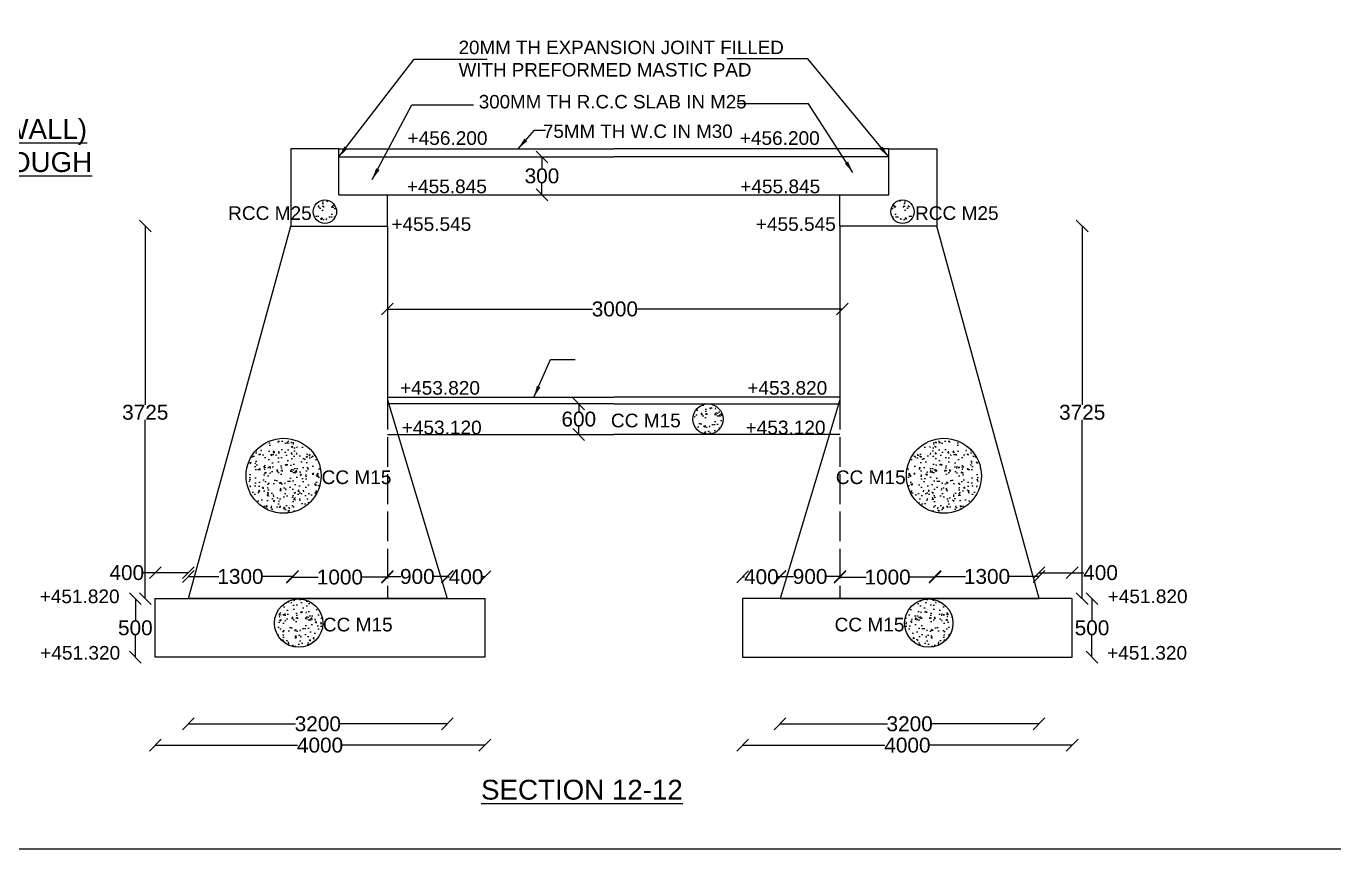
# Model space of a CAD drawing. Header units: millimetres. Extents: x 5124 to 6568637, y 2311 to 91879094.
# Drawn here: x 3777059 to 3787608, y 45933810 to 45940444 of the extents above; entities that cross this region are included whole.
import ezdxf

# ---------------------------------------------------------------- set-up
doc = ezdxf.new("R2010")
doc.units = ezdxf.units.MM
doc.header["$MEASUREMENT"] = 0
doc.linetypes.add('ACAD_ISO02W100', pattern=[15, 12, -3])
doc.layers.add('DRAWING', color=7, linetype='Continuous')
doc.layers.add('TEXT', color=7, linetype='Continuous')
doc.styles.get("Standard").update_dxf_attribs({"font": 'arial.ttf', "height": 120})
doc.dimstyles.get("Standard").update_dxf_attribs({"dimtxt": 200, "dimasz": 110, "dimexe": 0.18, "dimexo": 0.0625, "dimgap": 0.09, "dimtad": 0, "dimtih": 1, "dimtoh": 1, "dimdec": 0, "dimzin": 0, "dimdsep": 46, "dimtxsty": 'Standard', "dimblk": 'OBLIQUE', "dimcen": 0.09, "dimse1": 1, "dimse2": 1, "dimadec": 0, "dimazin": 0, "dimtfac": 1, "dimtdec": 0, "dimtofl": 0, "dimtmove": 0, "dimatfit": 3, "dimfxl": 1, "dimtolj": 1, "dimtzin": 0, "dimarcsym": 0})

# ---------------------------------------------------------------- blocks, each defined once
blk = doc.blocks.new('_Oblique')
at = {"color": 0, "linetype": 'ByBlock', "lineweight": -2}
blk.add_line((-0.5, -0.5), (0.5, 0.5), dxfattribs=at)
blk = doc.blocks.new('*D175')
at = {"layer": 'Defpoints', "color": 0, "linetype": 'Continuous', "transparency": 16777216}
for p in [(3778101, 45935828), (3777940, 45935356), (3778101, 45935356)]:
    blk.add_point(p, dxfattribs=at)
at = {"layer": 'DRAWING', "color": 0, "linetype": 'Continuous', "lineweight": -2, "transparency": 16777216}
for p, q in [((3777940, 45935828), (3777940, 45935654)), ((3777940, 45935356), (3777940, 45935531))]:
    blk.add_line(p, q, dxfattribs=at)
at = {"layer": 'DRAWING', "color": 0, "linetype": 'Continuous', "lineweight": -2, "transparency": 16777216, "xscale": 95, "yscale": 95, "zscale": 95}
for p, rotation in [((3777940, 45935828), 90), ((3777940, 45935356), 270)]:
    blk.add_blockref('_Oblique', p, dxfattribs=dict(at, rotation=rotation))
at = {"layer": 'DRAWING', "color": 0, "linetype": 'Continuous', "transparency": 16777216, "insert": (3777940, 45935592), "char_height": 120, "attachment_point": 5}
blk.add_mtext('\\A1;500', dxfattribs=at)
blk = doc.blocks.new('*D176')
at = {"layer": 'Defpoints', "color": 0, "linetype": 'Continuous', "transparency": 16777216}
for p in [(3778101, 45936037), (3778101, 45935828), (3778368, 45935828)]:
    blk.add_point(p, dxfattribs=at)
at = {"layer": 'DRAWING', "color": 0, "linetype": 'Continuous', "lineweight": -2, "transparency": 16777216}
for p, q in [((3778101, 45936037), (3778006, 45936037)), ((3778368, 45936037), (3778101, 45936037))]:
    blk.add_line(p, q, dxfattribs=at)
at = {"layer": 'DRAWING', "color": 0, "linetype": 'Continuous', "lineweight": -2, "transparency": 16777216, "xscale": 95, "yscale": 95, "zscale": 95, "rotation": 180}
blk.add_blockref('_Oblique', (3778101, 45936037), dxfattribs=at)
at = {"layer": 'DRAWING', "color": 0, "linetype": 'Continuous', "lineweight": -2, "transparency": 16777216, "xscale": 95, "yscale": 95, "zscale": 95}
blk.add_blockref('_Oblique', (3778368, 45936037), dxfattribs=at)
at = {"layer": 'DRAWING', "color": 0, "linetype": 'Continuous', "transparency": 16777216, "insert": (3777871, 45936037), "char_height": 120, "attachment_point": 5}
blk.add_mtext('\\A1;400', dxfattribs=at)
blk = doc.blocks.new('*D177')
at = {"layer": 'Defpoints', "color": 0, "linetype": 'Continuous', "transparency": 16777216}
for p in [(3779208, 45936006), (3778368, 45935828), (3779208, 45935828)]:
    blk.add_point(p, dxfattribs=at)
at = {"layer": 'DRAWING', "color": 0, "linetype": 'Continuous', "lineweight": -2, "transparency": 16777216}
for p, q in [((3778368, 45936006), (3778614, 45936006)), ((3779208, 45936006), (3778961, 45936006))]:
    blk.add_line(p, q, dxfattribs=at)
at = {"layer": 'DRAWING', "color": 0, "linetype": 'Continuous', "lineweight": -2, "transparency": 16777216, "xscale": 95, "yscale": 95, "zscale": 95, "rotation": 180}
blk.add_blockref('_Oblique', (3778368, 45936006), dxfattribs=at)
at = {"layer": 'DRAWING', "color": 0, "linetype": 'Continuous', "lineweight": -2, "transparency": 16777216, "xscale": 95, "yscale": 95, "zscale": 95}
blk.add_blockref('_Oblique', (3779208, 45936006), dxfattribs=at)
at = {"layer": 'DRAWING', "color": 0, "linetype": 'Continuous', "transparency": 16777216, "insert": (3778788, 45936006), "char_height": 120, "attachment_point": 5}
blk.add_mtext('\\A1;1300', dxfattribs=at)
blk = doc.blocks.new('*D178')
at = {"layer": 'Defpoints', "color": 0, "linetype": 'Continuous', "transparency": 16777216}
for p in [(3779206, 45936004), (3779973, 45936004), (3779973, 45936001)]:
    blk.add_point(p, dxfattribs=at)
at = {"layer": 'DRAWING', "color": 0, "linetype": 'Continuous', "lineweight": -2, "transparency": 16777216}
for p, q in [((3779206, 45936001), (3779416, 45936001)), ((3779973, 45936001), (3779763, 45936001))]:
    blk.add_line(p, q, dxfattribs=at)
at = {"layer": 'DRAWING', "color": 0, "linetype": 'Continuous', "lineweight": -2, "transparency": 16777216, "xscale": 95, "yscale": 95, "zscale": 95, "rotation": 180}
blk.add_blockref('_Oblique', (3779206, 45936001), dxfattribs=at)
at = {"layer": 'DRAWING', "color": 0, "linetype": 'Continuous', "lineweight": -2, "transparency": 16777216, "xscale": 95, "yscale": 95, "zscale": 95}
blk.add_blockref('_Oblique', (3779973, 45936001), dxfattribs=at)
at = {"layer": 'DRAWING', "color": 0, "linetype": 'Continuous', "transparency": 16777216, "insert": (3779590, 45936001), "char_height": 120, "attachment_point": 5}
blk.add_mtext('\\A1;1000', dxfattribs=at)
blk = doc.blocks.new('*D179')
at = {"layer": 'Defpoints', "color": 0, "linetype": 'Continuous', "transparency": 16777216}
for p in [(3779973, 45936004), (3780456, 45936006), (3780456, 45935828)]:
    blk.add_point(p, dxfattribs=at)
at = {"layer": 'DRAWING', "color": 0, "linetype": 'Continuous', "lineweight": -2, "transparency": 16777216}
for p, q in [((3779973, 45936006), (3780082, 45936006)), ((3780456, 45936006), (3780347, 45936006))]:
    blk.add_line(p, q, dxfattribs=at)
at = {"layer": 'DRAWING', "color": 0, "linetype": 'Continuous', "lineweight": -2, "transparency": 16777216, "xscale": 95, "yscale": 95, "zscale": 95, "rotation": 180}
blk.add_blockref('_Oblique', (3779973, 45936006), dxfattribs=at)
at = {"layer": 'DRAWING', "color": 0, "linetype": 'Continuous', "lineweight": -2, "transparency": 16777216, "xscale": 95, "yscale": 95, "zscale": 95}
blk.add_blockref('_Oblique', (3780456, 45936006), dxfattribs=at)
at = {"layer": 'DRAWING', "color": 0, "linetype": 'Continuous', "transparency": 16777216, "insert": (3780215, 45936006), "char_height": 120, "attachment_point": 5}
blk.add_mtext('\\A1;900', dxfattribs=at)
blk = doc.blocks.new('*D180')
at = {"layer": 'Defpoints', "color": 0, "linetype": 'Continuous', "transparency": 16777216}
for p in [(3780759, 45936004), (3780456, 45935828), (3780759, 45935827)]:
    blk.add_point(p, dxfattribs=at)
at = {"layer": 'DRAWING', "color": 0, "linetype": 'Continuous', "lineweight": -2, "transparency": 16777216}
for p, q in [((3780456, 45936004), (3780473, 45936004)), ((3780759, 45936004), (3780742, 45936004))]:
    blk.add_line(p, q, dxfattribs=at)
at = {"layer": 'DRAWING', "color": 0, "linetype": 'Continuous', "lineweight": -2, "transparency": 16777216, "xscale": 95, "yscale": 95, "zscale": 95, "rotation": 180}
blk.add_blockref('_Oblique', (3780456, 45936004), dxfattribs=at)
at = {"layer": 'DRAWING', "color": 0, "linetype": 'Continuous', "lineweight": -2, "transparency": 16777216, "xscale": 95, "yscale": 95, "zscale": 95}
blk.add_blockref('_Oblique', (3780759, 45936004), dxfattribs=at)
at = {"layer": 'DRAWING', "color": 0, "linetype": 'Continuous', "transparency": 16777216, "insert": (3780608, 45936004), "char_height": 120, "attachment_point": 5}
blk.add_mtext('\\A1;400', dxfattribs=at)
blk = doc.blocks.new('*D181')
at = {"layer": 'Defpoints', "color": 0, "linetype": 'Continuous', "transparency": 16777216}
for p in [(3778368, 45935828), (3780456, 45935828), (3780456, 45934818)]:
    blk.add_point(p, dxfattribs=at)
at = {"layer": 'DRAWING', "color": 0, "linetype": 'Continuous', "lineweight": -2, "transparency": 16777216}
for p, q in [((3778368, 45934818), (3779233, 45934818)), ((3780456, 45934818), (3779591, 45934818))]:
    blk.add_line(p, q, dxfattribs=at)
at = {"layer": 'DRAWING', "color": 0, "linetype": 'Continuous', "lineweight": -2, "transparency": 16777216, "xscale": 95, "yscale": 95, "zscale": 95, "rotation": 180}
blk.add_blockref('_Oblique', (3778368, 45934818), dxfattribs=at)
at = {"layer": 'DRAWING', "color": 0, "linetype": 'Continuous', "lineweight": -2, "transparency": 16777216, "xscale": 95, "yscale": 95, "zscale": 95}
blk.add_blockref('_Oblique', (3780456, 45934818), dxfattribs=at)
at = {"layer": 'DRAWING', "color": 0, "linetype": 'Continuous', "transparency": 16777216, "insert": (3779412, 45934818), "char_height": 120, "attachment_point": 5}
blk.add_mtext('\\A1;3200', dxfattribs=at)
blk = doc.blocks.new('*D182')
at = {"layer": 'Defpoints', "color": 0, "linetype": 'Continuous', "transparency": 16777216}
for p in [(3778101, 45935356), (3780759, 45935356), (3780759, 45934646)]:
    blk.add_point(p, dxfattribs=at)
at = {"layer": 'DRAWING', "color": 0, "linetype": 'Continuous', "lineweight": -2, "transparency": 16777216}
for p, q in [((3778101, 45934646), (3779248, 45934646)), ((3780759, 45934646), (3779611, 45934646))]:
    blk.add_line(p, q, dxfattribs=at)
at = {"layer": 'DRAWING', "color": 0, "linetype": 'Continuous', "lineweight": -2, "transparency": 16777216, "xscale": 95, "yscale": 95, "zscale": 95, "rotation": 180}
blk.add_blockref('_Oblique', (3778101, 45934646), dxfattribs=at)
at = {"layer": 'DRAWING', "color": 0, "linetype": 'Continuous', "lineweight": -2, "transparency": 16777216, "xscale": 95, "yscale": 95, "zscale": 95}
blk.add_blockref('_Oblique', (3780759, 45934646), dxfattribs=at)
at = {"layer": 'DRAWING', "color": 0, "linetype": 'Continuous', "transparency": 16777216, "insert": (3779430, 45934646), "char_height": 120, "attachment_point": 5}
blk.add_mtext('\\A1;4000', dxfattribs=at)
blk = doc.blocks.new('*D183')
at = {"layer": 'Defpoints', "color": 0, "linetype": 'Continuous', "transparency": 16777216}
for p in [(3778020, 45938832), (3779193, 45938832), (3778368, 45935828)]:
    blk.add_point(p, dxfattribs=at)
at = {"layer": 'DRAWING', "color": 0, "linetype": 'Continuous', "lineweight": -2, "transparency": 16777216}
for p, q in [((3778020, 45938832), (3778020, 45937391)), ((3778020, 45935828), (3778020, 45937269))]:
    blk.add_line(p, q, dxfattribs=at)
at = {"layer": 'DRAWING', "color": 0, "linetype": 'Continuous', "lineweight": -2, "transparency": 16777216, "xscale": 95, "yscale": 95, "zscale": 95}
for p, rotation in [((3778020, 45938832), 90), ((3778020, 45935828), 270)]:
    blk.add_blockref('_Oblique', p, dxfattribs=dict(at, rotation=rotation))
at = {"layer": 'DRAWING', "color": 0, "linetype": 'Continuous', "transparency": 16777216, "insert": (3778020, 45937330), "char_height": 120, "attachment_point": 5}
blk.add_mtext('\\A1;3725', dxfattribs=at)
blk = doc.blocks.new('*D184')
at = {"layer": 'Defpoints', "color": 0, "linetype": 'Continuous', "transparency": 16777216}
for p in [(3779973, 45938131), (3783643, 45938163), (3783643, 45938050)]:
    blk.add_point(p, dxfattribs=at)
at = {"layer": 'DRAWING', "color": 0, "linetype": 'Continuous', "lineweight": -2, "transparency": 16777216}
for p, q in [((3779973, 45938163), (3781629, 45938163)), ((3783643, 45938163), (3781987, 45938163))]:
    blk.add_line(p, q, dxfattribs=at)
at = {"layer": 'DRAWING', "color": 0, "linetype": 'Continuous', "lineweight": -2, "transparency": 16777216, "xscale": 95, "yscale": 95, "zscale": 95, "rotation": 180}
blk.add_blockref('_Oblique', (3779973, 45938163), dxfattribs=at)
at = {"layer": 'DRAWING', "color": 0, "linetype": 'Continuous', "lineweight": -2, "transparency": 16777216, "xscale": 95, "yscale": 95, "zscale": 95}
blk.add_blockref('_Oblique', (3783643, 45938163), dxfattribs=at)
at = {"layer": 'DRAWING', "color": 0, "linetype": 'Continuous', "transparency": 16777216, "insert": (3781808, 45938163), "char_height": 120, "attachment_point": 5}
blk.add_mtext('\\A1;3000', dxfattribs=at)
blk = doc.blocks.new('*D185')
at = {"layer": 'Defpoints', "color": 0, "linetype": 'Continuous', "transparency": 16777216}
for p in [(3781517, 45937399), (3781517, 45937399), (3781468, 45937151)]:
    blk.add_point(p, dxfattribs=at)
at = {"layer": 'DRAWING', "color": 0, "linetype": 'Continuous', "lineweight": -2, "transparency": 16777216}
for p, q in [((3781517, 45937399), (3781517, 45937336)), ((3781517, 45937151), (3781517, 45937214))]:
    blk.add_line(p, q, dxfattribs=at)
at = {"layer": 'DRAWING', "color": 0, "linetype": 'Continuous', "lineweight": -2, "transparency": 16777216, "xscale": 95, "yscale": 95, "zscale": 95}
for p, rotation in [((3781517, 45937399), 90), ((3781517, 45937151), 270)]:
    blk.add_blockref('_Oblique', p, dxfattribs=dict(at, rotation=rotation))
at = {"layer": 'DRAWING', "color": 0, "linetype": 'Continuous', "transparency": 16777216, "insert": (3781517, 45937275), "char_height": 120, "attachment_point": 5}
blk.add_mtext('\\A1;600', dxfattribs=at)
blk = doc.blocks.new('*D186')
at = {"layer": 'Defpoints', "color": 0, "linetype": 'Continuous', "transparency": 16777216}
for p in [(3781220, 45939389), (3781220, 45939084), (3781220, 45939084)]:
    blk.add_point(p, dxfattribs=at)
at = {"layer": 'DRAWING', "color": 0, "linetype": 'Continuous', "lineweight": -2, "transparency": 16777216}
for p, q in [((3781220, 45939389), (3781220, 45939298)), ((3781220, 45939084), (3781220, 45939175))]:
    blk.add_line(p, q, dxfattribs=at)
at = {"layer": 'DRAWING', "color": 0, "linetype": 'Continuous', "lineweight": -2, "transparency": 16777216, "xscale": 95, "yscale": 95, "zscale": 95}
for p, rotation in [((3781220, 45939389), 90), ((3781220, 45939084), 270)]:
    blk.add_blockref('_Oblique', p, dxfattribs=dict(at, rotation=rotation))
at = {"layer": 'DRAWING', "color": 0, "linetype": 'Continuous', "transparency": 16777216, "insert": (3781220, 45939236), "char_height": 120, "attachment_point": 5}
blk.add_mtext('\\A1;300', dxfattribs=at)
blk = doc.blocks.new('*D188')
at = {"layer": 'Defpoints', "color": 0, "linetype": 'Continuous', "transparency": 16777216}
for p in [(3785497, 45935828), (3785497, 45935356), (3785657, 45935356)]:
    blk.add_point(p, dxfattribs=at)
at = {"layer": 'DRAWING', "color": 0, "linetype": 'Continuous', "lineweight": -2, "transparency": 16777216}
for p, q in [((3785657, 45935828), (3785657, 45935654)), ((3785657, 45935356), (3785657, 45935531))]:
    blk.add_line(p, q, dxfattribs=at)
at = {"layer": 'DRAWING', "color": 0, "linetype": 'Continuous', "lineweight": -2, "transparency": 16777216, "xscale": 95, "yscale": 95, "zscale": 95}
for p, rotation in [((3785657, 45935828), 90), ((3785657, 45935356), 270)]:
    blk.add_blockref('_Oblique', p, dxfattribs=dict(at, rotation=rotation))
at = {"layer": 'DRAWING', "color": 0, "linetype": 'Continuous', "transparency": 16777216, "insert": (3785657, 45935592), "char_height": 120, "attachment_point": 5}
blk.add_mtext('\\A1;500', dxfattribs=at)
blk = doc.blocks.new('*D189')
at = {"layer": 'Defpoints', "color": 0, "linetype": 'Continuous', "transparency": 16777216}
for p in [(3785497, 45936037), (3785230, 45935828), (3785497, 45935828)]:
    blk.add_point(p, dxfattribs=at)
at = {"layer": 'DRAWING', "color": 0, "linetype": 'Continuous', "lineweight": -2, "transparency": 16777216}
for p, q in [((3785230, 45936037), (3785497, 45936037)), ((3785497, 45936037), (3785592, 45936037))]:
    blk.add_line(p, q, dxfattribs=at)
at = {"layer": 'DRAWING', "color": 0, "linetype": 'Continuous', "lineweight": -2, "transparency": 16777216, "xscale": 95, "yscale": 95, "zscale": 95, "rotation": 180}
blk.add_blockref('_Oblique', (3785230, 45936037), dxfattribs=at)
at = {"layer": 'DRAWING', "color": 0, "linetype": 'Continuous', "lineweight": -2, "transparency": 16777216, "xscale": 95, "yscale": 95, "zscale": 95}
blk.add_blockref('_Oblique', (3785497, 45936037), dxfattribs=at)
at = {"layer": 'DRAWING', "color": 0, "linetype": 'Continuous', "transparency": 16777216, "insert": (3785726, 45936037), "char_height": 120, "attachment_point": 5}
blk.add_mtext('\\A1;400', dxfattribs=at)
blk = doc.blocks.new('*D190')
at = {"layer": 'Defpoints', "color": 0, "linetype": 'Continuous', "transparency": 16777216}
for p in [(3784390, 45936006), (3784390, 45935828), (3785230, 45935828)]:
    blk.add_point(p, dxfattribs=at)
at = {"layer": 'DRAWING', "color": 0, "linetype": 'Continuous', "lineweight": -2, "transparency": 16777216}
for p, q in [((3784390, 45936006), (3784637, 45936006)), ((3785230, 45936006), (3784983, 45936006))]:
    blk.add_line(p, q, dxfattribs=at)
at = {"layer": 'DRAWING', "color": 0, "linetype": 'Continuous', "lineweight": -2, "transparency": 16777216, "xscale": 95, "yscale": 95, "zscale": 95, "rotation": 180}
blk.add_blockref('_Oblique', (3784390, 45936006), dxfattribs=at)
at = {"layer": 'DRAWING', "color": 0, "linetype": 'Continuous', "lineweight": -2, "transparency": 16777216, "xscale": 95, "yscale": 95, "zscale": 95}
blk.add_blockref('_Oblique', (3785230, 45936006), dxfattribs=at)
at = {"layer": 'DRAWING', "color": 0, "linetype": 'Continuous', "transparency": 16777216, "insert": (3784810, 45936006), "char_height": 120, "attachment_point": 5}
blk.add_mtext('\\A1;1300', dxfattribs=at)
blk = doc.blocks.new('*D191')
at = {"layer": 'Defpoints', "color": 0, "linetype": 'Continuous', "transparency": 16777216}
for p in [(3783624, 45936004), (3783624, 45936001), (3784392, 45936004)]:
    blk.add_point(p, dxfattribs=at)
at = {"layer": 'DRAWING', "color": 0, "linetype": 'Continuous', "lineweight": -2, "transparency": 16777216}
for p, q in [((3783624, 45936001), (3783835, 45936001)), ((3784392, 45936001), (3784181, 45936001))]:
    blk.add_line(p, q, dxfattribs=at)
at = {"layer": 'DRAWING', "color": 0, "linetype": 'Continuous', "lineweight": -2, "transparency": 16777216, "xscale": 95, "yscale": 95, "zscale": 95, "rotation": 180}
blk.add_blockref('_Oblique', (3783624, 45936001), dxfattribs=at)
at = {"layer": 'DRAWING', "color": 0, "linetype": 'Continuous', "lineweight": -2, "transparency": 16777216, "xscale": 95, "yscale": 95, "zscale": 95}
blk.add_blockref('_Oblique', (3784392, 45936001), dxfattribs=at)
at = {"layer": 'DRAWING', "color": 0, "linetype": 'Continuous', "transparency": 16777216, "insert": (3784008, 45936001), "char_height": 120, "attachment_point": 5}
blk.add_mtext('\\A1;1000', dxfattribs=at)
blk = doc.blocks.new('*D192')
at = {"layer": 'Defpoints', "color": 0, "linetype": 'Continuous', "transparency": 16777216}
for p in [(3783141, 45936006), (3783624, 45936004), (3783141, 45935828)]:
    blk.add_point(p, dxfattribs=at)
at = {"layer": 'DRAWING', "color": 0, "linetype": 'Continuous', "lineweight": -2, "transparency": 16777216}
for p, q in [((3783141, 45936006), (3783250, 45936006)), ((3783624, 45936006), (3783515, 45936006))]:
    blk.add_line(p, q, dxfattribs=at)
at = {"layer": 'DRAWING', "color": 0, "linetype": 'Continuous', "lineweight": -2, "transparency": 16777216, "xscale": 95, "yscale": 95, "zscale": 95, "rotation": 180}
blk.add_blockref('_Oblique', (3783141, 45936006), dxfattribs=at)
at = {"layer": 'DRAWING', "color": 0, "linetype": 'Continuous', "lineweight": -2, "transparency": 16777216, "xscale": 95, "yscale": 95, "zscale": 95}
blk.add_blockref('_Oblique', (3783624, 45936006), dxfattribs=at)
at = {"layer": 'DRAWING', "color": 0, "linetype": 'Continuous', "transparency": 16777216, "insert": (3783383, 45936006), "char_height": 120, "attachment_point": 5}
blk.add_mtext('\\A1;900', dxfattribs=at)
blk = doc.blocks.new('*D193')
at = {"layer": 'Defpoints', "color": 0, "linetype": 'Continuous', "transparency": 16777216}
for p in [(3782839, 45936004), (3782839, 45935827), (3783141, 45935828)]:
    blk.add_point(p, dxfattribs=at)
at = {"layer": 'DRAWING', "color": 0, "linetype": 'Continuous', "lineweight": -2, "transparency": 16777216}
for p, q in [((3782839, 45936004), (3782855, 45936004)), ((3783141, 45936004), (3783125, 45936004))]:
    blk.add_line(p, q, dxfattribs=at)
at = {"layer": 'DRAWING', "color": 0, "linetype": 'Continuous', "lineweight": -2, "transparency": 16777216, "xscale": 95, "yscale": 95, "zscale": 95, "rotation": 180}
blk.add_blockref('_Oblique', (3782839, 45936004), dxfattribs=at)
at = {"layer": 'DRAWING', "color": 0, "linetype": 'Continuous', "lineweight": -2, "transparency": 16777216, "xscale": 95, "yscale": 95, "zscale": 95}
blk.add_blockref('_Oblique', (3783141, 45936004), dxfattribs=at)
at = {"layer": 'DRAWING', "color": 0, "linetype": 'Continuous', "transparency": 16777216, "insert": (3782990, 45936004), "char_height": 120, "attachment_point": 5}
blk.add_mtext('\\A1;400', dxfattribs=at)
blk = doc.blocks.new('*D187')
at = {"layer": 'Defpoints', "color": 0, "linetype": 'Continuous', "transparency": 16777216}
for p in [(3783141, 45935828), (3785230, 45935828), (3783141, 45934818)]:
    blk.add_point(p, dxfattribs=at)
at = {"layer": 'DRAWING', "color": 0, "linetype": 'Continuous', "lineweight": -2, "transparency": 16777216}
for p, q in [((3783141, 45934818), (3784007, 45934818)), ((3785230, 45934818), (3784365, 45934818))]:
    blk.add_line(p, q, dxfattribs=at)
at = {"layer": 'DRAWING', "color": 0, "linetype": 'Continuous', "lineweight": -2, "transparency": 16777216, "xscale": 95, "yscale": 95, "zscale": 95, "rotation": 180}
blk.add_blockref('_Oblique', (3783141, 45934818), dxfattribs=at)
at = {"layer": 'DRAWING', "color": 0, "linetype": 'Continuous', "lineweight": -2, "transparency": 16777216, "xscale": 95, "yscale": 95, "zscale": 95}
blk.add_blockref('_Oblique', (3785230, 45934818), dxfattribs=at)
at = {"layer": 'DRAWING', "color": 0, "linetype": 'Continuous', "transparency": 16777216, "insert": (3784186, 45934818), "char_height": 120, "attachment_point": 5}
blk.add_mtext('\\A1;3200', dxfattribs=at)
blk = doc.blocks.new('*D194')
at = {"layer": 'Defpoints', "color": 0, "linetype": 'Continuous', "transparency": 16777216}
for p in [(3782839, 45935356), (3785497, 45935356), (3782839, 45934646)]:
    blk.add_point(p, dxfattribs=at)
at = {"layer": 'DRAWING', "color": 0, "linetype": 'Continuous', "lineweight": -2, "transparency": 16777216}
for p, q in [((3782839, 45934646), (3783986, 45934646)), ((3785497, 45934646), (3784349, 45934646))]:
    blk.add_line(p, q, dxfattribs=at)
at = {"layer": 'DRAWING', "color": 0, "linetype": 'Continuous', "lineweight": -2, "transparency": 16777216, "xscale": 95, "yscale": 95, "zscale": 95, "rotation": 180}
blk.add_blockref('_Oblique', (3782839, 45934646), dxfattribs=at)
at = {"layer": 'DRAWING', "color": 0, "linetype": 'Continuous', "lineweight": -2, "transparency": 16777216, "xscale": 95, "yscale": 95, "zscale": 95}
blk.add_blockref('_Oblique', (3785497, 45934646), dxfattribs=at)
at = {"layer": 'DRAWING', "color": 0, "linetype": 'Continuous', "transparency": 16777216, "insert": (3784168, 45934646), "char_height": 120, "attachment_point": 5}
blk.add_mtext('\\A1;4000', dxfattribs=at)
blk = doc.blocks.new('*D195')
at = {"layer": 'Defpoints', "color": 0, "linetype": 'Continuous', "transparency": 16777216}
for p in [(3784404, 45938832), (3785578, 45938832), (3785230, 45935828)]:
    blk.add_point(p, dxfattribs=at)
at = {"layer": 'DRAWING', "color": 0, "linetype": 'Continuous', "lineweight": -2, "transparency": 16777216}
for p, q in [((3785578, 45938832), (3785578, 45937391)), ((3785578, 45935828), (3785578, 45937269))]:
    blk.add_line(p, q, dxfattribs=at)
at = {"layer": 'DRAWING', "color": 0, "linetype": 'Continuous', "lineweight": -2, "transparency": 16777216, "xscale": 95, "yscale": 95, "zscale": 95}
for p, rotation in [((3785578, 45938832), 90), ((3785578, 45935828), 270)]:
    blk.add_blockref('_Oblique', p, dxfattribs=dict(at, rotation=rotation))
at = {"layer": 'DRAWING', "color": 0, "linetype": 'Continuous', "transparency": 16777216, "insert": (3785578, 45937330), "char_height": 120, "attachment_point": 5}
blk.add_mtext('\\A1;3725', dxfattribs=at)

msp = doc.modelspace()

# ---------------------------------------------------------------- hatches: boundary and pattern name
at = {"layer": 'DRAWING', "linetype": 'Continuous'}
h = msp.add_hatch(dxfattribs=at)
h.set_pattern_fill('AR-CONC', color=256, scale=20, style=0)
h.set_pattern_definition([(50, (7534.48, -12153.25), (143.45203652, -12.550427), [15, -165]), (355, (7534.48, -12153.25), (-27.7502667, 150.43842674), [12, -132]), (100.4514, (7546.44, -12154.3), (115.70187634, 137.8879084), [12.748038, -140.2284224]), (46.1842, (7534.48, -12113.25), (213.4482097, -33.10380287), [22.5, -247.5]), (96.6356, (7552.27, -12116), (186.9325411, 194.8235742), [19.1220576, -210.3426]), (351.1842, (7534.48, -12113.25), (186.932389, 194.8237202), [18, -198]), (21, (7554.48, -12123.25), (119.38141042, -80.52377813), [15, -165]), (326, (7554.48, -12123.25), (48.6630664, 145.030009), [12, -132]), (71.4514, (7564.43, -12129.96), (168.0445257, 64.50609934), [12.748038, -140.2284224]), (37.5, (7534.48, -12153.25), (2.431971063, 66.578770766), [0, -130.4, 0, -134, 0, -132.5]), (7.5, (7534.48, -12153.25), (52.61390749, 78.88234238), [0, -76.4, 0, -127.4, 0, -50.5]), (327.5, (7489.88, -12153.25), (106.764487234, -4.510974347), [0, -50, 0, -156, 0, -207]), (317.5, (7469.88, -12153.25), (116.63723387, 20.02099647), [0, -65, 0, -103.6, 0, -147])])
h.paths.add_polyline_path([(3779374.9, 45938947.9, 1), (3779563.3, 45938947.9, 1)])
h = msp.add_hatch(dxfattribs=at)
h.set_pattern_fill('AR-CONC', color=256, scale=20, style=0)
h.set_pattern_definition([(130, (7556063.22, -12153.25), (-143.45203652, -12.550427), [15, -165]), (185, (7556063.22, -12153.25), (27.7502667, 150.43842674), [12, -132]), (79.5486, (7556051.26, -12154.3), (-115.70187634, 137.8879084), [12.748038, -140.2284224]), (133.8158, (7556063.22, -12113.25), (-213.4482097, -33.10380287), [22.5, -247.5]), (83.3644, (7556045.43, -12116), (-186.9325411, 194.8235742), [19.1220576, -210.3426]), (188.8158, (7556063.22, -12113.25), (-186.932389, 194.8237202), [18, -198]), (159, (7556043.22, -12123.25), (-119.38141042, -80.52377813), [15, -165]), (214, (7556043.22, -12123.25), (-48.6630664, 145.030009), [12, -132]), (108.5486, (7556033.27, -12129.96), (-168.0445257, 64.50609934), [12.748038, -140.2284224]), (142.5, (7556063.22, -12153.25), (-2.431971063, 66.578770766), [0, -130.4, 0, -134, 0, -132.5]), (172.5, (7556063.22, -12153.25), (-52.61390749, 78.88234238), [0, -76.4, 0, -127.4, 0, -50.5]), (212.5, (7556107.82, -12153.25), (-106.764487234, -4.510974347), [0, -50, 0, -156, 0, -207]), (222.5, (7556127.82, -12153.25), (-116.63723387, 20.02099647), [0, -65, 0, -103.6, 0, -147])])
h.paths.add_polyline_path([(3784222.8, 45938947.9, -1), (3784034.5, 45938947.9, -1)])
h = msp.add_hatch(dxfattribs=at)
h.set_pattern_fill('AR-CONC', color=256, scale=20, style=0)
h.set_pattern_definition([(50, (10624.53, -13826.01), (143.45203652, -12.550427), [15, -165]), (355, (10624.53, -13826.01), (-27.7502667, 150.43842674), [12, -132]), (100.4514, (10636.48, -13827.06), (115.70187634, 137.8879084), [12.748038, -140.2284224]), (46.1842, (10624.53, -13786.01), (213.4482097, -33.10380287), [22.5, -247.5]), (96.6356, (10642.31, -13788.77), (186.9325411, 194.8235742), [19.1220576, -210.3426]), (351.1842, (10624.53, -13786.01), (186.932389, 194.8237202), [18, -198]), (21, (10644.53, -13796.01), (119.38141042, -80.52377813), [15, -165]), (326, (10644.53, -13796.01), (48.6630664, 145.030009), [12, -132]), (71.4514, (10654.47, -13802.72), (168.0445257, 64.50609934), [12.748038, -140.2284224]), (37.5, (10624.526, -13826.014), (2.431971063, 66.578770766), [0, -130.4, 0, -134, 0, -132.5]), (7.5, (10624.526, -13826.014), (52.61390749, 78.88234238), [0, -76.4, 0, -127.4, 0, -50.5]), (327.5, (10579.926, -13826.014), (106.764487234, -4.510974347), [0, -50, 0, -156, 0, -207]), (317.5, (10559.93, -13826.01), (116.63723387, 20.02099647), [0, -65, 0, -103.6, 0, -147])])
h.paths.add_polyline_path([(3782437, 45937275.2, 1), (3782681.2, 45937275.2, 1)])
h = msp.add_hatch(dxfattribs=at)
h.set_pattern_fill('AR-CONC', color=256, scale=20, style=0)
h.set_pattern_definition([(50, (7200.88, -14282.96), (143.45203652, -12.550427), [15, -165]), (355, (7200.88, -14282.96), (-27.7502667, 150.43842674), [12, -132]), (100.4514, (7212.83, -14284), (115.70187634, 137.8879084), [12.748038, -140.2284224]), (46.1842, (7200.88, -14242.96), (213.4482097, -33.10380287), [22.5, -247.5]), (96.6356, (7218.67, -14245.71), (186.9325411, 194.8235742), [19.1220576, -210.3426]), (351.1842, (7200.88, -14242.96), (186.932389, 194.8237202), [18, -198]), (21, (7220.88, -14252.96), (119.38141042, -80.52377813), [15, -165]), (326, (7220.88, -14252.96), (48.6630664, 145.030009), [12, -132]), (71.4514, (7230.83, -14259.67), (168.0445257, 64.50609934), [12.748038, -140.2284224]), (37.5, (7200.88, -14282.955), (2.431971063, 66.578770766), [0, -130.4, 0, -134, 0, -132.5]), (7.5, (7200.88, -14282.955), (52.61390749, 78.88234238), [0, -76.4, 0, -127.4, 0, -50.5]), (327.5, (7156.28, -14282.955), (106.764487234, -4.510974347), [0, -50, 0, -156, 0, -207]), (317.5, (7136.28, -14282.96), (116.63723387, 20.02099647), [0, -65, 0, -103.6, 0, -147])])
h.paths.add_polyline_path([(3779437.8, 45936818.2, 1), (3778833.2, 45936818.2, 1)])
h = msp.add_hatch(dxfattribs=at)
h.set_pattern_fill('AR-CONC', color=256, scale=20, style=0)
h.set_pattern_definition([(130, (7556396.82, -14282.96), (-143.45203652, -12.550427), [15, -165]), (185, (7556396.82, -14282.96), (27.7502667, 150.43842674), [12, -132]), (79.5486, (7556384.87, -14284), (-115.70187634, 137.8879084), [12.748038, -140.2284224]), (133.8158, (7556396.82, -14242.96), (-213.4482097, -33.10380287), [22.5, -247.5]), (83.3644, (7556379.04, -14245.71), (-186.9325411, 194.8235742), [19.1220576, -210.3426]), (188.8158, (7556396.82, -14242.96), (-186.932389, 194.8237202), [18, -198]), (159, (7556376.82, -14252.96), (-119.38141042, -80.52377813), [15, -165]), (214, (7556376.82, -14252.96), (-48.6630664, 145.030009), [12, -132]), (108.5486, (7556366.88, -14259.67), (-168.0445257, 64.50609934), [12.748038, -140.2284224]), (142.5, (7556396.823, -14282.955), (-2.431971063, 66.578770766), [0, -130.4, 0, -134, 0, -132.5]), (172.5, (7556396.82, -14282.955), (-52.61390749, 78.88234238), [0, -76.4, 0, -127.4, 0, -50.5]), (212.5, (7556441.423, -14282.955), (-106.764487234, -4.510974347), [0, -50, 0, -156, 0, -207]), (222.5, (7556461.42, -14282.96), (-116.63723387, 20.02099647), [0, -65, 0, -103.6, 0, -147])])
h.paths.add_polyline_path([(3784764.5, 45936818.2, 1), (3784159.9, 45936818.2, 1)])
h = msp.add_hatch(dxfattribs=at)
h.set_pattern_fill('AR-CONC', color=256, scale=20, style=0)
h.set_pattern_definition([(50, (7322.88, -15470.93), (143.45203652, -12.550427), [15, -165]), (355, (7322.88, -15470.93), (-27.7502667, 150.43842674), [12, -132]), (100.4514, (7334.83, -15471.98), (115.70187634, 137.8879084), [12.748038, -140.2284224]), (46.1842, (7322.88, -15430.93), (213.4482097, -33.10380287), [22.5, -247.5]), (96.6356, (7340.66, -15433.69), (186.9325411, 194.8235742), [19.1220576, -210.3426]), (351.1842, (7322.88, -15430.93), (186.932389, 194.8237202), [18, -198]), (21, (7342.88, -15440.93), (119.38141042, -80.52377813), [15, -165]), (326, (7342.88, -15440.93), (48.6630664, 145.030009), [12, -132]), (71.4514, (7352.82, -15447.64), (168.0445257, 64.50609934), [12.748038, -140.2284224]), (37.5, (7322.876, -15470.93), (2.431971063, 66.578770766), [0, -130.4, 0, -134, 0, -132.5]), (7.5, (7322.876, -15470.93), (52.61390749, 78.88234238), [0, -76.4, 0, -127.4, 0, -50.5]), (327.5, (7278.276, -15470.93), (106.764487234, -4.510974347), [0, -50, 0, -156, 0, -207]), (317.5, (7258.28, -15470.93), (116.63723387, 20.02099647), [0, -65, 0, -103.6, 0, -147])])
h.paths.add_polyline_path([(3779452.4, 45935630.3, 1), (3779062.5, 45935630.3, 1)])
h = msp.add_hatch(dxfattribs=at)
h.set_pattern_fill('AR-CONC', color=256, scale=20, style=0)
h.set_pattern_definition([(130, (7556274.83, -15470.93), (-143.45203652, -12.550427), [15, -165]), (185, (7556274.83, -15470.93), (27.7502667, 150.43842674), [12, -132]), (79.5486, (7556262.87, -15471.98), (-115.70187634, 137.8879084), [12.748038, -140.2284224]), (133.8158, (7556274.83, -15430.93), (-213.4482097, -33.10380287), [22.5, -247.5]), (83.3644, (7556257.04, -15433.69), (-186.9325411, 194.8235742), [19.1220576, -210.3426]), (188.8158, (7556274.83, -15430.93), (-186.932389, 194.8237202), [18, -198]), (159, (7556254.83, -15440.93), (-119.38141042, -80.52377813), [15, -165]), (214, (7556254.83, -15440.93), (-48.6630664, 145.030009), [12, -132]), (108.5486, (7556244.88, -15447.64), (-168.0445257, 64.50609934), [12.748038, -140.2284224]), (142.5, (7556274.826, -15470.93), (-2.431971063, 66.578770766), [0, -130.4, 0, -134, 0, -132.5]), (172.5, (7556274.826, -15470.93), (-52.61390749, 78.88234238), [0, -76.4, 0, -127.4, 0, -50.5]), (212.5, (7556319.426, -15470.93), (-106.764487234, -4.510974347), [0, -50, 0, -156, 0, -207]), (222.5, (7556339.43, -15470.93), (-116.63723387, 20.02099647), [0, -65, 0, -103.6, 0, -147])])
h.paths.add_polyline_path([(3784535.2, 45935630.3, 1), (3784145.3, 45935630.3, 1)])

# ---------------------------------------------------------------- linework, layer by layer
for p, q in [((3778367.6, 45935828.1), (3779193.3, 45938831.8)), ((3779193.3, 45938831.8), (3779973.5, 45938831.8)), ((3784404.4, 45938831.8), (3783624.2, 45938831.8)), ((3785230.1, 45935828.1), (3784404.4, 45938831.8)), ((3779973.5, 45937430.5), (3780456.4, 45935828.1)), ((3783624.2, 45937430.5), (3783141.3, 45935828.1)), ((3780456.4, 45935828.1), (3778367.6, 45935828.1)), ((3783141.3, 45935828.1), (3785230.1, 45935828.1))]:
    msp.add_line(p, q, dxfattribs=at)
for points in [[(3799961.6, 45955247.7), (3768824.8, 45955247.7), (3768824.8, 45933810.5), (3799961.6, 45933810.5)], [(3778101.2, 45935828.1), (3780758.7, 45935828.1), (3780758.7, 45935356.4), (3778101.2, 45935356.4)], [(3785496.5, 45935828.1), (3782839, 45935828.1), (3782839, 45935356.4), (3785496.5, 45935356.4)]]:
    msp.add_lwpolyline(points, close=True, dxfattribs=at)
for points in [[(3779580.8, 45939084.1), (3779580.8, 45939455.5), (3779193.3, 45939455.5), (3779193.3, 45938831.8)], [(3779580.8, 45939455.5), (3781798.9, 45939455.5)], [(3784016.9, 45939455.5), (3781798.9, 45939455.5)], [(3784016.9, 45939084.1), (3784016.9, 45939455.5), (3784404.4, 45939455.5), (3784404.4, 45938831.8)], [(3779580.8, 45939388.8), (3781798.9, 45939388.8)], [(3784016.9, 45939388.8), (3781798.9, 45939388.8)], [(3779580.8, 45939084.1), (3784016.9, 45939084.1)], [(3779973.5, 45938831.8), (3779973.5, 45939084.1)], [(3783624.2, 45938831.8), (3783624.2, 45939084.1)], [(3779973.5, 45938831.8), (3779973.5, 45937430.5)], [(3783624.2, 45938831.8), (3783624.2, 45937430.5)], [(3779973.5, 45937451.2), (3781798.9, 45937451.2)], [(3781798.9, 45937398.6), (3779973.5, 45937398.6)], [(3783624.2, 45937451.2), (3781798.9, 45937451.2)], [(3781798.9, 45937398.6), (3783624.2, 45937398.6)], [(3779973.5, 45937151.2), (3781798.9, 45937151.2)], [(3783624.2, 45937151.2), (3781798.9, 45937151.2)]]:
    msp.add_lwpolyline(points, dxfattribs=at)
at = {"layer": 'DRAWING', "linetype": 'ACAD_ISO02W100', "ltscale": 20}
for points in [[(3779973.5, 45937430.5), (3779973.5, 45935828.1)], [(3783624.2, 45937430.5), (3783624.2, 45935828.1)]]:
    msp.add_lwpolyline(points, dxfattribs=at)
at = {"layer": 'DRAWING', "linetype": 'Continuous'}
for centre, radius in [((3779469.1, 45938947.9), 94.2), ((3784128.6, 45938947.9), 94.2), ((3782559.1, 45937275.2), 122.1), ((3779135.5, 45936818.2), 302.3), ((3784462.2, 45936818.2), 302.3), ((3779257.5, 45935630.3), 195), ((3784340.2, 45935630.3), 195)]:
    msp.add_circle(centre, radius, dxfattribs=at)

# ---------------------------------------------------------------- texts
at = {"layer": 'TEXT', "linetype": 'Continuous'}
for s, p in [('+456.200', (3780135.7, 45939486.4)), ('+456.200', (3782815.6, 45939486.4)), ('+455.845', (3780130.6, 45939096.8)), ('+455.845', (3782819.5, 45939096.8)), ('RCC M25', (3778688.2, 45938881.3)), ('RCC M25', (3784229.1, 45938881.3)), ('+455.545', (3780004.9, 45938793.3)), ('+455.545', (3782945.1, 45938793.3)), ('+453.820', (3780074.8, 45937472.4)), ('+453.820', (3782876.4, 45937472.4)), ('CC M15', (3781776.3, 45937209.2)), ('+453.120', (3780088.7, 45937152.9)), ('+453.120', (3782862.6, 45937152.9)), ('CC M15', (3779442.2, 45936751.6)), ('CC M15', (3783590.5, 45936751.6)), ('+451.820', (3777168.1, 45935791.4)), ('+451.820', (3785783.2, 45935791.4)), ('CC M15', (3779452.1, 45935563.6)), ('CC M15', (3783580.5, 45935563.6)), ('+451.320', (3777172.5, 45935335.9)), ('+451.320', (3785778.7, 45935335.9))]:
    msp.add_text(s, height=110, dxfattribs=at).set_placement(p)
at = {"layer": 'TEXT', "linetype": 'Continuous', "attachment_point": 1}
for s, insert, char_height, width in [('{\\H1.0833x;20MM TH EXPANSION JOINT FILLED WITH PREFORMED MASTIC PAD}', (3780547.7, 45940326.7), 100, 2616.586), ('\\pi1512;{\\LSECTION 2-2\\P\\pi673.79;(U/S STRAIGHT WING WALL)\\P\\pi628.72;AT JUNCTION WITH TROUGH}', (3773822.2, 45939961.4), 160, 4380.823), ('{\\H1.0833x;300MM TH R.C.C SLAB IN M25}', (3780710.3, 45939888.9), 100, 2167.193), ('{\\H1.0833x;75MM TH W.C IN M30}', (3781228.4, 45939650.5), 100, 1524.049), ('\\pi5.8205;{\\LSECTION 12-12}', (3780722.9, 45934367.2), 160, 1617.098)]:
    msp.add_mtext(s, dxfattribs=dict(at, insert=insert, char_height=char_height, width=width))

# ---------------------------------------------------------------- dimensions: what is measured, and where the dimension line sits
at = {"layer": 'DRAWING', "linetype": 'Continuous'}
for base, p1, p2, angle, text, picture, middle in [((3781220.3, 45939084.1), (3781220.3, 45939388.8), (3781220.3, 45939084.1), 90, '300', '*D186', (3781220.3, 45939236.4)), ((3778020.1, 45938831.8), (3778367.6, 45935828.1), (3779193.3, 45938831.8), 90, '3725', '*D183', (3778020.1, 45937330)), ((3785577.6, 45938831.8), (3785230.1, 45935828.1), (3784404.4, 45938831.8), 90, '3725', '*D195', (3785577.6, 45937330)), ((3781516.7, 45937398.6), (3781468.1, 45937151.2), (3781516.7, 45937398.6), 90, '600', '*D185', (3781516.7, 45937274.9)), ((3782839, 45936004.3), (3783141.3, 45935828.1), (3782839, 45935826.7), 180, '400', '*D193', (3782990.1, 45936004.3)), ((3783141.3, 45936006.2), (3783624.2, 45936004.2), (3783141.3, 45935828.1), 180, '900', '*D192', (3783382.8, 45936006.2)), ((3783624.2, 45936000.7), (3784391.7, 45936004.2), (3783624.2, 45936004.2), 180, '1000', '*D191', (3784008, 45936000.7)), ((3784389.8, 45936006.1), (3785230.1, 45935828.1), (3784389.8, 45935828.1), 180, '1300', '*D190', (3784809.9, 45936006.1)), ((3785496.5, 45936037.5), (3785230.1, 45935828.1), (3785496.5, 45935828.1), 180, '400', '*D189', (3785726.4, 45936037.5)), ((3777940.4, 45935356.4), (3778101.2, 45935828.1), (3778101.2, 45935356.4), 90, '500', '*D175', (3777940.4, 45935592.3)), ((3783141.3, 45934818.1), (3785230.1, 45935828.1), (3783141.3, 45935828.1), 180, '3200', '*D187', (3784185.7, 45934818.1)), ((3785657.3, 45935356.4), (3785496.5, 45935828.1), (3785496.5, 45935356.4), 90, '500', '*D188', (3785657.3, 45935592.3)), ((3782839, 45934645.8), (3785496.5, 45935356.4), (3782839, 45935356.4), 180, '4000', '*D194', (3784167.7, 45934645.8))]:
    dim = msp.add_linear_dim(base=base, p1=p1, p2=p2, angle=angle, text=text, dimstyle='Standard', override={"dimasz": 95, "dimarcsym": 1}, dxfattribs=at)
    dim.commit()
    dim.dimension.update_dxf_attribs({"geometry": picture, "text_midpoint": middle})
for base, p1, p2, text, picture, middle in [((3783642.9, 45938163), (3779973.5, 45938131.2), (3783642.9, 45938050.2), '3000', '*D184', (3781808.2, 45938163)), ((3778101.2, 45936037.5), (3778367.6, 45935828.1), (3778101.2, 45935828.1), '400', '*D176', (3777871.3, 45936037.5)), ((3779207.9, 45936006.1), (3778367.6, 45935828.1), (3779207.9, 45935828.1), '1300', '*D177', (3778787.8, 45936006.1)), ((3779973.5, 45936000.7), (3779206, 45936004.2), (3779973.5, 45936004.2), '1000', '*D178', (3779589.7, 45936000.7)), ((3780456.4, 45936006.2), (3779973.5, 45936004.2), (3780456.4, 45935828.1), '900', '*D179', (3780214.9, 45936006.2)), ((3780758.7, 45936004.3), (3780456.4, 45935828.1), (3780758.7, 45935826.7), '400', '*D180', (3780607.6, 45936004.3)), ((3780456.4, 45934818.1), (3778367.6, 45935828.1), (3780456.4, 45935828.1), '3200', '*D181', (3779412, 45934818.1)), ((3780758.7, 45934645.8), (3778101.2, 45935356.4), (3780758.7, 45935356.4), '4000', '*D182', (3779430, 45934645.8))]:
    dim = msp.add_linear_dim(base=base, p1=p1, p2=p2, text=text, dimstyle='Standard', override={"dimasz": 95, "dimarcsym": 1}, dxfattribs=at)
    dim.commit()
    dim.dimension.update_dxf_attribs({"geometry": picture, "text_midpoint": middle})

# ---------------------------------------------------------------- leaders
for points in [[(3779580.8, 45939388.8), (3780190.1, 45940176.7), (3780778.9, 45940176.7)], [(3784016.9, 45939388.8), (3783365.4, 45940179.3), (3782713.2, 45940179.3)], [(3783727.7, 45939263.8), (3783369.7, 45939817.3), (3782794.2, 45939817.3)], [(3779851.7, 45939207.4), (3780171.4, 45939808.8), (3780667, 45939808.8)], [(3781026.9, 45939455.5), (3781158.9, 45939604.6), (3781249.1, 45939604.6)], [(3781155, 45937451.2), (3781289.1, 45937754.8), (3781488.2, 45937754.8)]]:
    msp.add_leader(points, dimstyle='Standard', override={"dimasz": 95, "dimgap": 0.09, "dimtad": 0, "dimarcsym": 1}, dxfattribs=at)

doc.saveas('drawing.dxf')
